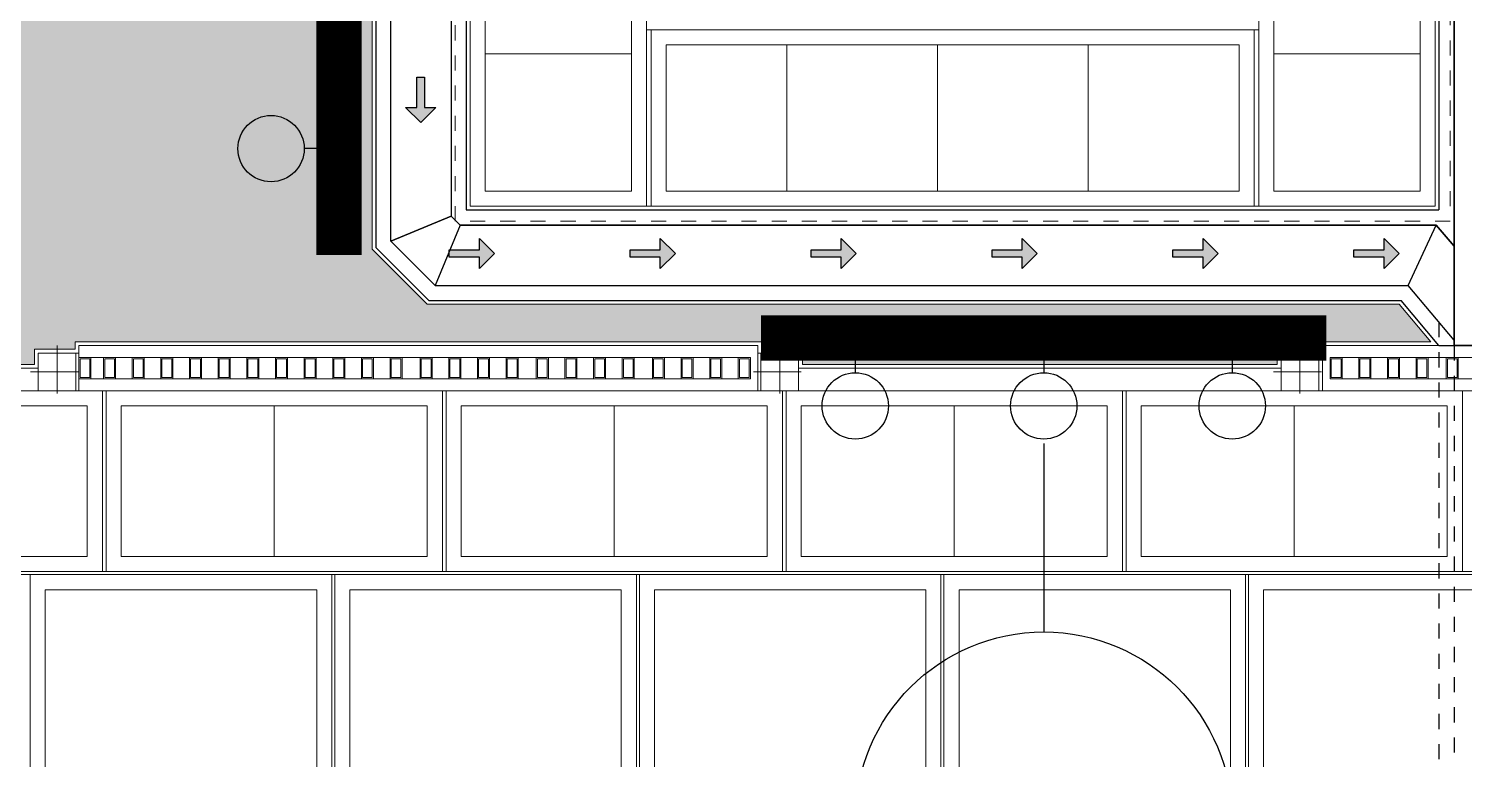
# Model space of a CAD drawing. Header units: metres. Extents: x 349703 to 349913, y 9282546 to 9282694.
# Drawn here: x 349735.55 to 349745.07, y 9282595.74 to 9282600.59 of the extents above; entities that cross this region are included whole.
import ezdxf

# ---------------------------------------------------------------- set-up
doc = ezdxf.new("R2010")
doc.units = ezdxf.units.M
doc.header["$LTSCALE"] = 0.25
for name, pattern in [('01 nivel$0$HIDDEN2', [0.1875, 0.125, -0.0625]), ('DASHDOT', [3.556, 2.54, -0.508, 0, -0.508]), ('EJE', [20, 15, -2.5, 0, -2.5])]:
    doc.linetypes.add(name, pattern=pattern)
for name, color, linetype, lineweight in [('.', 7, 'Continuous', 0), ('0_ CUNETAS', 160, 'Continuous', 5), ('AREA-VERDE', 3, 'CONTINUOUS', 9), ('ARQ-FONDO', 253, 'CONTINUOUS', 9), ('CUNETAS-RED', 5, 'CONTINUOUS', 18), ('LLORAD-SIMB', 1, 'CONTINUOUS', 25), ('LLORAD-TEXTO', 1, 'CONTINUOUS', 25), ('LLORAD-TRAMO', 1, 'CONTINUOUS', 70)]:
    doc.layers.add(name, color=color, linetype=linetype, lineweight=lineweight)

# ---------------------------------------------------------------- blocks, each defined once
blk = doc.blocks.new('55')
at = {"layer": 'ARQ-FONDO', "lineweight": 0, "elevation": 0.0001}
for points in [[(349944.1715, 9282594.9901), (349944.1715, 9282596.99), (349955.1888, 9282596.99), (349955.1888, 9282595.8151), (349958.5438, 9282595.8151), (349958.5438, 9282596.9901), (349978.4122, 9282596.9901), (349978.4122, 9282594.9901)], [(349944.1915, 9282595.0101), (349944.1915, 9282596.97), (349955.1688, 9282596.97), (349955.1688, 9282595.7951), (349958.5638, 9282595.7951), (349958.5638, 9282596.9701), (349978.4122, 9282596.97), (349978.4122, 9282595.0101)]]:
    blk.add_lwpolyline(points, close=True, dxfattribs=at)
at = {"layer": 'ARQ-FONDO', "elevation": 0.0001}
for points in [[(349962.6038, 9282596.97), (349964.6038, 9282596.97), (349964.6038, 9282595.0101), (349962.6038, 9282595.0101)], [(349964.6238, 9282596.97), (349966.6238, 9282596.97), (349966.6238, 9282595.0101), (349964.6238, 9282595.0101)], [(349966.6438, 9282596.97), (349968.6438, 9282596.97), (349968.6438, 9282595.0101), (349966.6438, 9282595.0101)], [(349968.6638, 9282596.97), (349970.6638, 9282596.97), (349970.6638, 9282595.0101), (349968.6638, 9282595.0101)], [(349970.6838, 9282596.9701), (349972.6838, 9282596.9701), (349972.6838, 9282595.0101), (349970.6838, 9282595.0101)], [(349962.7038, 9282596.87), (349964.5038, 9282596.87), (349964.5038, 9282595.1101), (349962.7038, 9282595.1101)], [(349964.7238, 9282596.87), (349966.5238, 9282596.87), (349966.5238, 9282595.1101), (349964.7238, 9282595.1101)], [(349966.7438, 9282596.87), (349968.5438, 9282596.87), (349968.5438, 9282595.1101), (349966.7438, 9282595.1101)], [(349968.7638, 9282596.87), (349970.5638, 9282596.87), (349970.5638, 9282595.1101), (349968.7638, 9282595.1101)], [(349970.7838, 9282596.8701), (349972.5838, 9282596.8701), (349972.5838, 9282595.1101), (349970.7838, 9282595.1101)]]:
    blk.add_lwpolyline(points, close=True, dxfattribs=at)
blk = doc.blocks.new('vereda 2')
at = {"layer": 'ARQ-FONDO'}
blk.add_line((374619.345, 9249445.5694), (374619.345, 9249444.5694), dxfattribs=at)
for points in [[(374618.23, 9249444.4694), (374620.46, 9249444.4694), (374620.46, 9249445.6694), (374618.23, 9249445.6694)], [(374618.33, 9249444.5694), (374620.36, 9249444.5694), (374620.36, 9249445.5694), (374618.33, 9249445.5694)]]:
    blk.add_lwpolyline(points, close=True, dxfattribs=at)
blk = doc.blocks.new('584')
at = {"layer": 'ARQ-FONDO', "linetype": '01 nivel$0$HIDDEN2'}
blk.add_lwpolyline([(350045.89, 9282569.2111), (350061.29, 9282569.2111), (350061.29, 9282562.6111), (350045.89, 9282562.6111)], close=True, dxfattribs=at)
at = {"layer": 'ARQ-FONDO'}
for points in [[(350045.99, 9282569.1111), (350061.19, 9282569.1111), (350061.19, 9282562.7111), (350045.99, 9282562.7111)], [(350058.18, 9282569.0111), (350061.09, 9282569.0111), (350061.09, 9282568.0411), (350058.18, 9282568.0411)], [(350047.16, 9282567.9411), (350060.02, 9282567.9411), (350060.02, 9282563.8811), (350047.16, 9282563.8811)], [(350061.09, 9282567.8111), (350060.12, 9282567.8111), (350060.12, 9282564.0111), (350061.09, 9282564.0111)], [(350058.18, 9282563.7811), (350061.09, 9282563.7811), (350061.09, 9282562.8111), (350058.18, 9282562.8111)]]:
    blk.add_lwpolyline(points, close=True, dxfattribs=at)
for points in [[(350058.08, 9282569.1111), (350061.19, 9282569.1111), (350061.19, 9282567.9411), (350058.08, 9282567.9411), (350058.08, 9282569.1111)], [(350060.18, 9282568.0411), (350060.18, 9282569.0111)], [(350061.19, 9282567.9111), (350060.02, 9282567.9111), (350060.02, 9282563.9111), (350061.19, 9282563.9111), (350061.19, 9282567.9111)], [(350061.09, 9282566.8111), (350060.12, 9282566.8111)], [(350061.09, 9282565.8111), (350060.12, 9282565.8111)], [(350061.09, 9282564.8111), (350060.12, 9282564.8111)], [(350058.08, 9282563.8811), (350061.19, 9282563.8811), (350061.19, 9282562.7111), (350058.08, 9282562.7111), (350058.08, 9282563.8811)], [(350060.18, 9282562.8111), (350060.18, 9282563.7811)]]:
    blk.add_lwpolyline(points, dxfattribs=at)
blk = doc.blocks.new('CP.01')
at = {"layer": 'ARQ-FONDO'}
for p, q in [((347640.9498, 9281812.6279), (347641.0598, 9281812.6279)), ((347641.1398, 9281812.6279), (347641.2498, 9281812.6279)), ((347641.3298, 9281812.6279), (347641.4398, 9281812.6279)), ((347641.5198, 9281812.6279), (347641.6398, 9281812.6279)), ((347641.7198, 9281812.6279), (347641.8298, 9281812.6279)), ((347641.9098, 9281812.6279), (347642.0198, 9281812.6279)), ((347642.0998, 9281812.6279), (347642.2098, 9281812.6279)), ((347642.2898, 9281812.6279), (347642.4098, 9281812.6279)), ((347642.4898, 9281812.6279), (347642.5998, 9281812.6279)), ((347642.6798, 9281812.6279), (347642.7898, 9281812.6279)), ((347642.8698, 9281812.6279), (347642.9798, 9281812.6279)), ((347643.0598, 9281812.6279), (347643.1798, 9281812.6279)), ((347643.2598, 9281812.6279), (347643.3698, 9281812.6279)), ((347643.4498, 9281812.6279), (347643.5598, 9281812.6279)), ((347643.6398, 9281812.6279), (347643.7498, 9281812.6279)), ((347643.6947, 9281812.6279), (347643.7498, 9281812.6279)), ((347640.9498, 9281812.4879), (347641.0598, 9281812.4879)), ((347641.1398, 9281812.4879), (347641.2498, 9281812.4879)), ((347641.3298, 9281812.4879), (347641.4398, 9281812.4879)), ((347641.5198, 9281812.4879), (347641.6398, 9281812.4879)), ((347641.7198, 9281812.4879), (347641.8298, 9281812.4879)), ((347641.9098, 9281812.4879), (347642.0198, 9281812.4879)), ((347642.0998, 9281812.4879), (347642.2098, 9281812.4879)), ((347642.2898, 9281812.4879), (347642.4098, 9281812.4879)), ((347642.4898, 9281812.4879), (347642.5998, 9281812.4879)), ((347642.6798, 9281812.4879), (347642.7898, 9281812.4879)), ((347642.8698, 9281812.4879), (347642.9798, 9281812.4879)), ((347643.0598, 9281812.4879), (347643.1798, 9281812.4879)), ((347643.2598, 9281812.4879), (347643.3698, 9281812.4879)), ((347643.4498, 9281812.4879), (347643.5598, 9281812.4879)), ((347643.6398, 9281812.4879), (347643.7498, 9281812.4879)), ((347643.6947, 9281812.4879), (347643.7498, 9281812.4879))]:
    blk.add_line(p, q, dxfattribs=at)
blk.add_lwpolyline([(347643.8798, 9281812.4079), (347640.8198, 9281812.4079), (347640.8198, 9281812.7079), (347643.8798, 9281812.7079)], close=True, dxfattribs=at)
at = {"layer": 'ARQ-FONDO', "linetype": 'EJE'}
for points in [[(347640.8698, 9281812.4879), (347640.8698, 9281812.6279), (347640.9498, 9281812.6279), (347640.9498, 9281812.4879)], [(347640.8773, 9281812.4954), (347640.8773, 9281812.6204), (347640.9423, 9281812.6204), (347640.9423, 9281812.4954)], [(347641.0598, 9281812.4879), (347641.0598, 9281812.6279), (347641.1398, 9281812.6279), (347641.1398, 9281812.4879)], [(347641.0673, 9281812.4954), (347641.0673, 9281812.6204), (347641.1323, 9281812.6204), (347641.1323, 9281812.4954)], [(347641.2498, 9281812.4879), (347641.2498, 9281812.6279), (347641.3298, 9281812.6279), (347641.3298, 9281812.4879)], [(347641.2573, 9281812.4954), (347641.2573, 9281812.6204), (347641.3223, 9281812.6204), (347641.3223, 9281812.4954)], [(347641.4398, 9281812.4879), (347641.4398, 9281812.6279), (347641.5198, 9281812.6279), (347641.5198, 9281812.4879)], [(347641.4473, 9281812.4954), (347641.4473, 9281812.6204), (347641.5123, 9281812.6204), (347641.5123, 9281812.4954)], [(347641.6398, 9281812.4879), (347641.6398, 9281812.6279), (347641.7198, 9281812.6279), (347641.7198, 9281812.4879)], [(347641.6473, 9281812.4954), (347641.6473, 9281812.6204), (347641.7123, 9281812.6204), (347641.7123, 9281812.4954)], [(347641.8298, 9281812.4879), (347641.8298, 9281812.6279), (347641.9098, 9281812.6279), (347641.9098, 9281812.4879)], [(347641.8373, 9281812.4954), (347641.8373, 9281812.6204), (347641.9023, 9281812.6204), (347641.9023, 9281812.4954)], [(347642.0198, 9281812.4879), (347642.0198, 9281812.6279), (347642.0998, 9281812.6279), (347642.0998, 9281812.4879)], [(347642.0273, 9281812.4954), (347642.0273, 9281812.6204), (347642.0923, 9281812.6204), (347642.0923, 9281812.4954)], [(347642.2098, 9281812.4879), (347642.2098, 9281812.6279), (347642.2898, 9281812.6279), (347642.2898, 9281812.4879)], [(347642.2173, 9281812.4954), (347642.2173, 9281812.6204), (347642.2823, 9281812.6204), (347642.2823, 9281812.4954)], [(347642.4098, 9281812.4879), (347642.4098, 9281812.6279), (347642.4898, 9281812.6279), (347642.4898, 9281812.4879)], [(347642.4173, 9281812.4954), (347642.4173, 9281812.6204), (347642.4823, 9281812.6204), (347642.4823, 9281812.4954)], [(347642.5998, 9281812.4879), (347642.5998, 9281812.6279), (347642.6798, 9281812.6279), (347642.6798, 9281812.4879)], [(347642.6073, 9281812.4954), (347642.6073, 9281812.6204), (347642.6723, 9281812.6204), (347642.6723, 9281812.4954)], [(347642.7898, 9281812.4879), (347642.7898, 9281812.6279), (347642.8698, 9281812.6279), (347642.8698, 9281812.4879)], [(347642.7973, 9281812.4954), (347642.7973, 9281812.6204), (347642.8623, 9281812.6204), (347642.8623, 9281812.4954)], [(347642.9798, 9281812.4879), (347642.9798, 9281812.6279), (347643.0598, 9281812.6279), (347643.0598, 9281812.4879)], [(347642.9873, 9281812.4954), (347642.9873, 9281812.6204), (347643.0523, 9281812.6204), (347643.0523, 9281812.4954)], [(347643.1798, 9281812.4879), (347643.1798, 9281812.6279), (347643.2598, 9281812.6279), (347643.2598, 9281812.4879)], [(347643.1873, 9281812.4954), (347643.1873, 9281812.6204), (347643.2523, 9281812.6204), (347643.2523, 9281812.4954)], [(347643.3698, 9281812.4879), (347643.3698, 9281812.6279), (347643.4498, 9281812.6279), (347643.4498, 9281812.4879)], [(347643.3773, 9281812.4954), (347643.3773, 9281812.6204), (347643.4423, 9281812.6204), (347643.4423, 9281812.4954)], [(347643.5598, 9281812.4879), (347643.5598, 9281812.6279), (347643.6398, 9281812.6279), (347643.6398, 9281812.4879)], [(347643.5673, 9281812.4954), (347643.5673, 9281812.6204), (347643.6323, 9281812.6204), (347643.6323, 9281812.4954)], [(347643.7498, 9281812.4879), (347643.7498, 9281812.6279), (347643.8298, 9281812.6279), (347643.8298, 9281812.4879)], [(347643.7498, 9281812.4879), (347643.7498, 9281812.6279), (347643.8298, 9281812.6279), (347643.8298, 9281812.4879)], [(347643.7573, 9281812.4954), (347643.7573, 9281812.6204), (347643.8223, 9281812.6204), (347643.8223, 9281812.4954)]]:
    blk.add_lwpolyline(points, close=True, dxfattribs=at)
blk = doc.blocks.new('CP.2.1')
at = {"layer": 'ARQ-FONDO', "linetype": 'DASHDOT', "ltscale": 0.5}
for p, q in [((347518.4944, 9281810.2139), (347518.4944, 9281810.5639)), ((347521.9444, 9281810.2139), (347521.9444, 9281810.5639)), ((347518.6694, 9281810.3889), (347518.3194, 9281810.3889)), ((347522.1194, 9281810.3889), (347521.7694, 9281810.3889))]:
    blk.add_line(p, q, dxfattribs=at)
at = {"layer": 'ARQ-FONDO'}
for points in [[(347518.6194, 9281810.5139), (347518.3694, 9281810.5139), (347518.3694, 9281810.2639), (347518.6194, 9281810.2639)], [(347518.3694, 9281810.5139), (347518.3694, 9281810.2639), (347518.6194, 9281810.2639), (347518.6194, 9281810.3639), (347521.8194, 9281810.3639), (347521.8194, 9281810.2639), (347522.0694, 9281810.2639), (347522.0694, 9281810.5139)], [(347522.0694, 9281810.5139), (347521.8194, 9281810.5139), (347521.8194, 9281810.2639), (347522.0694, 9281810.2639)]]:
    blk.add_lwpolyline(points, close=True, dxfattribs=at)
blk = doc.blocks.new('CERCO PERIMETRICO')
at = {"layer": 'ARQ-FONDO', "linetype": 'DASHDOT', "ltscale": 0.5}
for p, q in [((350059.0349, 9282598.4901), (350059.0349, 9282598.1401)), ((350058.8599, 9282598.3151), (350059.2099, 9282598.3151))]:
    blk.add_line(p, q, dxfattribs=at)
at = {"layer": 'ARQ-FONDO'}
for p, q in [((350059.3436, 9282598.4101), (350059.2336, 9282598.4101)), ((350059.5336, 9282598.4101), (350059.4236, 9282598.4101)), ((350059.6687, 9282598.4101), (350059.6136, 9282598.4101)), ((350059.7236, 9282598.4101), (350059.6136, 9282598.4101)), ((350059.9136, 9282598.4101), (350059.8036, 9282598.4101)), ((350060.1036, 9282598.4101), (350059.9936, 9282598.4101)), ((350060.2387, 9282598.4101), (350060.1836, 9282598.4101)), ((350060.2936, 9282598.4101), (350060.1836, 9282598.4101)), ((350060.4836, 9282598.4101), (350060.3736, 9282598.4101)), ((350060.6736, 9282598.4101), (350060.5636, 9282598.4101)), ((350060.8087, 9282598.4101), (350060.7536, 9282598.4101)), ((350060.8636, 9282598.4101), (350060.7536, 9282598.4101)), ((350061.0536, 9282598.4101), (350060.9436, 9282598.4101)), ((350061.2436, 9282598.4101), (350061.1336, 9282598.4101)), ((350061.4436, 9282598.4101), (350061.3236, 9282598.4101)), ((350061.6336, 9282598.4101), (350061.5236, 9282598.4101)), ((350061.8236, 9282598.4101), (350061.7136, 9282598.4101)), ((350062.0136, 9282598.4101), (350061.9036, 9282598.4101)), ((350062.2136, 9282598.4101), (350062.0936, 9282598.4101)), ((350062.4036, 9282598.4101), (350062.2936, 9282598.4101)), ((350062.5936, 9282598.4101), (350062.4836, 9282598.4101)), ((350062.7836, 9282598.4101), (350062.6736, 9282598.4101)), ((350062.9836, 9282598.4101), (350062.8636, 9282598.4101)), ((350063.1736, 9282598.4101), (350063.0636, 9282598.4101)), ((350063.3636, 9282598.4101), (350063.2536, 9282598.4101)), ((350063.5536, 9282598.4101), (350063.4436, 9282598.4101)), ((350059.3436, 9282598.2701), (350059.2336, 9282598.2701)), ((350059.5336, 9282598.2701), (350059.4236, 9282598.2701)), ((350059.6687, 9282598.2701), (350059.6136, 9282598.2701)), ((350059.7236, 9282598.2701), (350059.6136, 9282598.2701)), ((350059.9136, 9282598.2701), (350059.8036, 9282598.2701)), ((350060.1036, 9282598.2701), (350059.9936, 9282598.2701)), ((350060.2387, 9282598.2701), (350060.1836, 9282598.2701)), ((350060.2936, 9282598.2701), (350060.1836, 9282598.2701)), ((350060.4836, 9282598.2701), (350060.3736, 9282598.2701)), ((350060.6736, 9282598.2701), (350060.5636, 9282598.2701)), ((350060.8087, 9282598.2701), (350060.7536, 9282598.2701)), ((350060.8636, 9282598.2701), (350060.7536, 9282598.2701)), ((350061.0536, 9282598.2701), (350060.9436, 9282598.2701)), ((350061.2436, 9282598.2701), (350061.1336, 9282598.2701)), ((350061.4436, 9282598.2701), (350061.3236, 9282598.2701)), ((350061.6336, 9282598.2701), (350061.5236, 9282598.2701)), ((350061.8236, 9282598.2701), (350061.7136, 9282598.2701)), ((350062.0136, 9282598.2701), (350061.9036, 9282598.2701)), ((350062.2136, 9282598.2701), (350062.0936, 9282598.2701)), ((350062.4036, 9282598.2701), (350062.2936, 9282598.2701)), ((350062.5936, 9282598.2701), (350062.4836, 9282598.2701)), ((350062.7836, 9282598.2701), (350062.6736, 9282598.2701)), ((350062.9836, 9282598.2701), (350062.8636, 9282598.2701)), ((350063.1736, 9282598.2701), (350063.0636, 9282598.2701)), ((350063.3636, 9282598.2701), (350063.2536, 9282598.2701)), ((350063.5536, 9282598.2701), (350063.4436, 9282598.2701))]:
    blk.add_line(p, q, dxfattribs=at)
for points in [[(350059.1599, 9282598.1901), (350059.1599, 9282598.4401), (350058.9099, 9282598.4401), (350058.9099, 9282598.3401), (350054.7552, 9282598.3401), (350054.7552, 9282598.4401), (350054.5052, 9282598.4401), (350054.5052, 9282598.1901)], [(350058.9099, 9282598.1901), (350059.1599, 9282598.1901), (350059.1599, 9282598.4401), (350058.9099, 9282598.4401)], [(350059.1799, 9282598.4901), (350063.6836, 9282598.4901), (350063.6836, 9282598.1901), (350059.1799, 9282598.1901)]]:
    blk.add_lwpolyline(points, close=True, dxfattribs=at)
at = {"layer": 'ARQ-FONDO', "linetype": 'EJE'}
for points in [[(350059.2599, 9282598.4101), (350059.2599, 9282598.2701), (350059.1799, 9282598.2701), (350059.1799, 9282598.4101)], [(350059.2524, 9282598.4026), (350059.2524, 9282598.2776), (350059.1874, 9282598.2776), (350059.1874, 9282598.4026)], [(350059.4236, 9282598.4101), (350059.4236, 9282598.2701), (350059.3436, 9282598.2701), (350059.3436, 9282598.4101)], [(350059.4161, 9282598.4026), (350059.4161, 9282598.2776), (350059.3511, 9282598.2776), (350059.3511, 9282598.4026)], [(350059.6136, 9282598.4101), (350059.6136, 9282598.2701), (350059.5336, 9282598.2701), (350059.5336, 9282598.4101)], [(350059.6136, 9282598.4101), (350059.6136, 9282598.2701), (350059.5336, 9282598.2701), (350059.5336, 9282598.4101)], [(350059.6061, 9282598.4026), (350059.6061, 9282598.2776), (350059.5411, 9282598.2776), (350059.5411, 9282598.4026)], [(350059.8036, 9282598.4101), (350059.8036, 9282598.2701), (350059.7236, 9282598.2701), (350059.7236, 9282598.4101)], [(350059.7961, 9282598.4026), (350059.7961, 9282598.2776), (350059.7311, 9282598.2776), (350059.7311, 9282598.4026)], [(350059.9936, 9282598.4101), (350059.9936, 9282598.2701), (350059.9136, 9282598.2701), (350059.9136, 9282598.4101)], [(350059.9861, 9282598.4026), (350059.9861, 9282598.2776), (350059.9211, 9282598.2776), (350059.9211, 9282598.4026)], [(350060.1836, 9282598.4101), (350060.1836, 9282598.2701), (350060.1036, 9282598.2701), (350060.1036, 9282598.4101)], [(350060.1836, 9282598.4101), (350060.1836, 9282598.2701), (350060.1036, 9282598.2701), (350060.1036, 9282598.4101)], [(350060.1761, 9282598.4026), (350060.1761, 9282598.2776), (350060.1111, 9282598.2776), (350060.1111, 9282598.4026)], [(350060.3736, 9282598.4101), (350060.3736, 9282598.2701), (350060.2936, 9282598.2701), (350060.2936, 9282598.4101)], [(350060.3661, 9282598.4026), (350060.3661, 9282598.2776), (350060.3011, 9282598.2776), (350060.3011, 9282598.4026)], [(350060.5636, 9282598.4101), (350060.5636, 9282598.2701), (350060.4836, 9282598.2701), (350060.4836, 9282598.4101)], [(350060.5561, 9282598.4026), (350060.5561, 9282598.2776), (350060.4911, 9282598.2776), (350060.4911, 9282598.4026)], [(350060.7536, 9282598.4101), (350060.7536, 9282598.2701), (350060.6736, 9282598.2701), (350060.6736, 9282598.4101)], [(350060.7536, 9282598.4101), (350060.7536, 9282598.2701), (350060.6736, 9282598.2701), (350060.6736, 9282598.4101)], [(350060.7461, 9282598.4026), (350060.7461, 9282598.2776), (350060.6811, 9282598.2776), (350060.6811, 9282598.4026)], [(350060.9436, 9282598.4101), (350060.9436, 9282598.2701), (350060.8636, 9282598.2701), (350060.8636, 9282598.4101)], [(350060.9361, 9282598.4026), (350060.9361, 9282598.2776), (350060.8711, 9282598.2776), (350060.8711, 9282598.4026)], [(350061.1336, 9282598.4101), (350061.1336, 9282598.2701), (350061.0536, 9282598.2701), (350061.0536, 9282598.4101)], [(350061.1261, 9282598.4026), (350061.1261, 9282598.2776), (350061.0611, 9282598.2776), (350061.0611, 9282598.4026)], [(350061.3236, 9282598.4101), (350061.3236, 9282598.2701), (350061.2436, 9282598.2701), (350061.2436, 9282598.4101)], [(350061.3161, 9282598.4026), (350061.3161, 9282598.2776), (350061.2511, 9282598.2776), (350061.2511, 9282598.4026)], [(350061.5236, 9282598.4101), (350061.5236, 9282598.2701), (350061.4436, 9282598.2701), (350061.4436, 9282598.4101)], [(350061.5161, 9282598.4026), (350061.5161, 9282598.2776), (350061.4511, 9282598.2776), (350061.4511, 9282598.4026)], [(350061.7136, 9282598.4101), (350061.7136, 9282598.2701), (350061.6336, 9282598.2701), (350061.6336, 9282598.4101)], [(350061.7061, 9282598.4026), (350061.7061, 9282598.2776), (350061.6411, 9282598.2776), (350061.6411, 9282598.4026)], [(350061.9036, 9282598.4101), (350061.9036, 9282598.2701), (350061.8236, 9282598.2701), (350061.8236, 9282598.4101)], [(350061.8961, 9282598.4026), (350061.8961, 9282598.2776), (350061.8311, 9282598.2776), (350061.8311, 9282598.4026)], [(350062.0936, 9282598.4101), (350062.0936, 9282598.2701), (350062.0136, 9282598.2701), (350062.0136, 9282598.4101)], [(350062.0861, 9282598.4026), (350062.0861, 9282598.2776), (350062.0211, 9282598.2776), (350062.0211, 9282598.4026)], [(350062.2936, 9282598.4101), (350062.2936, 9282598.2701), (350062.2136, 9282598.2701), (350062.2136, 9282598.4101)], [(350062.2861, 9282598.4026), (350062.2861, 9282598.2776), (350062.2211, 9282598.2776), (350062.2211, 9282598.4026)], [(350062.4836, 9282598.4101), (350062.4836, 9282598.2701), (350062.4036, 9282598.2701), (350062.4036, 9282598.4101)], [(350062.4761, 9282598.4026), (350062.4761, 9282598.2776), (350062.4111, 9282598.2776), (350062.4111, 9282598.4026)], [(350062.6736, 9282598.4101), (350062.6736, 9282598.2701), (350062.5936, 9282598.2701), (350062.5936, 9282598.4101)], [(350062.6661, 9282598.4026), (350062.6661, 9282598.2776), (350062.6011, 9282598.2776), (350062.6011, 9282598.4026)], [(350062.8636, 9282598.4101), (350062.8636, 9282598.2701), (350062.7836, 9282598.2701), (350062.7836, 9282598.4101)], [(350062.8561, 9282598.4026), (350062.8561, 9282598.2776), (350062.7911, 9282598.2776), (350062.7911, 9282598.4026)], [(350063.0636, 9282598.4101), (350063.0636, 9282598.2701), (350062.9836, 9282598.2701), (350062.9836, 9282598.4101)], [(350063.0561, 9282598.4026), (350063.0561, 9282598.2776), (350062.9911, 9282598.2776), (350062.9911, 9282598.4026)], [(350063.2536, 9282598.4101), (350063.2536, 9282598.2701), (350063.1736, 9282598.2701), (350063.1736, 9282598.4101)], [(350063.2461, 9282598.4026), (350063.2461, 9282598.2776), (350063.1811, 9282598.2776), (350063.1811, 9282598.4026)], [(350063.4436, 9282598.4101), (350063.4436, 9282598.2701), (350063.3636, 9282598.2701), (350063.3636, 9282598.4101)], [(350063.4361, 9282598.4026), (350063.4361, 9282598.2776), (350063.3711, 9282598.2776), (350063.3711, 9282598.4026)], [(350063.6336, 9282598.4101), (350063.6336, 9282598.2701), (350063.5536, 9282598.2701), (350063.5536, 9282598.4101)], [(350063.6261, 9282598.4026), (350063.6261, 9282598.2776), (350063.5611, 9282598.2776), (350063.5611, 9282598.4026)]]:
    blk.add_lwpolyline(points, close=True, dxfattribs=at)
at = {"layer": 'ARQ-FONDO'}
for name, p, rotation in [('CP.2.1', (697585.7416, 18564408.7052), 180.0000001941535), ('CP.01', (697711.2854, 18564410.8988), 180.0000001419629)]:
    blk.add_blockref(name, p, dxfattribs=dict(at, rotation=rotation))
blk = doc.blocks.new('*U2197')
at = {"layer": '.', "lineweight": 30}
h = blk.add_hatch(color=1, dxfattribs=at)
h.dxf.hatch_style = 1
h.paths.add_polyline_path([(-0.025, -0.05), (-0.1, -0.05), (0, -0.15), (0.1, -0.05), (0.025, -0.05), (0.025, 0.15), (-0.025, 0.15)])
at = {"layer": '0_ CUNETAS', "color": 1, "lineweight": 30}
blk.add_lwpolyline([(-0.1, -0.05), (-0.025, -0.05), (-0.025, 0.15), (0.025, 0.15), (0.025, -0.05), (0.1, -0.05), (0, -0.15)], close=True, dxfattribs=at)
blk = doc.blocks.new('*U2198')
at = {"layer": '0_ CUNETAS', "color": 0, "linetype": 'ByBlock', "lineweight": -2, "transparency": 16777216}
blk.add_blockref('*U2197', (0, 0), dxfattribs=at)
blk = doc.blocks.new('*U2176')
at = {"layer": '.', "lineweight": 30}
h = blk.add_hatch(color=1, dxfattribs=at)
h.dxf.hatch_style = 1
h.paths.add_polyline_path([(-0.025, -0.05), (-0.1, -0.05), (0, -0.15), (0.1, -0.05), (0.025, -0.05), (0.025, 0.15), (-0.025, 0.15)])
at = {"layer": '0_ CUNETAS', "color": 1, "lineweight": 30}
blk.add_lwpolyline([(-0.1, -0.05), (-0.025, -0.05), (-0.025, 0.15), (0.025, 0.15), (0.025, -0.05), (0.1, -0.05), (0, -0.15)], close=True, dxfattribs=at)
blk = doc.blocks.new('*U2177')
at = {"layer": '0_ CUNETAS', "color": 0, "linetype": 'ByBlock', "lineweight": -2, "transparency": 16777216}
for p in [(0, 6), (0, 4.8), (0, 3.6), (0, 2.4), (0, 1.2), (0, 0)]:
    blk.add_blockref('*U2176', p, dxfattribs=at)
blk = doc.blocks.new('drenaje')
at = {"layer": 'CUNETAS-RED', "lineweight": 30}
for p, q in [((26.75, -57.4973), (26.75, -76.1481)), ((26.85, -57.4559), (26.85, -76.389)), ((19.6992, -60.9227), (19.6992, -76.3967)), ((20.2992, -60.9227), (20.2992, -76.1481)), ((20.2992, -76.1481), (26.75, -76.1481)), ((20.1992, -76.1896), (20.2578, -76.2481)), ((20.2578, -76.2481), (26.7318, -76.2481)), ((26.85, -76.389, -129.5376), (26.7318, -76.2481, -183.6316)), ((19.7992, -76.3552), (20.0921, -76.6481)), ((19.6992, -76.3967), (20.0507, -76.7481)), ((20.0921, -76.6481), (26.5453, -76.6481)), ((26.85, -77.0113, 10.7057), (26.5453, -76.6481, -128.7595)), ((20.0507, -76.7481), (26.4986, -76.7481)), ((26.75, -77.0477), (26.4986, -76.7481, -115.0415)), ((26.75, -77.0477), (27.35, -77.0477))]:
    blk.add_line(p, q, dxfattribs=at)
at = {"layer": 'CUNETAS-RED', "linetype": '01 nivel$0$HIDDEN2', "lineweight": 30}
for p, q in [((26.85, -77.0113), (26.85, -77.0477)), ((26.85, -77.0477), (26.85, -105.7693))]:
    blk.add_line(p, q, dxfattribs=at)
at = {"layer": 'CUNETAS-RED', "lineweight": 30, "flags": 128}
for points in [[(26.85, -18.9818), (27.25, -18.9818), (27.25, -77.0477), (26.85, -77.0477), (26.85, -18.9818)], [(20.1992, -76.1896), (20.2578, -76.2481), (20.0921, -76.6481), (19.7992, -76.3552), (20.1992, -76.1896), (20.2578, -76.2481)], [(20.2578, -76.2481), (20.0921, -76.6481), (26.5453, -76.6481), (26.7318, -76.2481), (20.2578, -76.2481)], [(26.7318, -76.2481), (26.85, -76.389), (26.85, -77.0113), (26.5453, -76.6481), (26.7318, -76.2481)]]:
    blk.add_lwpolyline(points, dxfattribs=at)
at = {"layer": 'CUNETAS-RED', "lineweight": 30}
blk.add_lwpolyline([(20.1992, -76.1896), (19.7992, -76.3552), (19.7992, -61.0227), (20.1992, -61.0227)], close=True, dxfattribs=at)
at = {"layer": 'CUNETAS-RED', "linetype": '01 nivel$0$HIDDEN2', "lineweight": 30, "elevation": 0.0013, "flags": 128}
blk.add_lwpolyline([(26.75, -76.8922), (26.75, -105.4737), (26.75, -105.8231)], dxfattribs=at)
at = {"layer": 'CUNETAS-RED', "lineweight": 0}
blk.add_blockref('*U2198', (19.9967, -75.417), dxfattribs=at)
at = {"layer": 'CUNETAS-RED', "lineweight": 0, "rotation": 90}
blk.add_blockref('*U2177', (26.3359, -76.4371), dxfattribs=at)

msp = doc.modelspace()

# ---------------------------------------------------------------- hatches: boundary and pattern name
at = {"layer": 'AREA-VERDE', "lineweight": 0, "true_color": 0xc4e4b2, "transparency": 33554610}
h = msp.add_hatch(color=3, dxfattribs=at)
h.dxf.hatch_style = 1
h.paths.add_polyline_path([(349737.8297, 9282607.5142), (349731.2363, 9282607.5142), (349731.2363, 9282598.4655), (349731.4863, 9282598.4655), (349731.4863, 9282598.3655), (349735.5902, 9282598.3655), (349735.5902, 9282598.4655), (349735.8602, 9282598.4654), (349735.8602, 9282598.5155), (349740.4147, 9282598.5155), (349740.4147, 9282598.4655), (349740.6847, 9282598.4655), (349740.6847, 9282598.3655), (349743.8339, 9282598.3655), (349743.8339, 9282598.4655), (349744.1089, 9282598.4659), (349744.1089, 9282598.5155), (349744.8514, 9282598.5155), (349744.6427, 9282598.7643), (349738.1961, 9282598.7643), (349737.8297, 9282599.1306)])

# ---------------------------------------------------------------- linework, layer by layer
at = {"layer": 'ARQ-FONDO', "lineweight": 0}
msp.add_lwpolyline([(349731.2109, 9282607.5396), (349737.8551, 9282607.5396), (349737.8551, 9282599.1412), (349738.2066, 9282598.7897), (349744.6546, 9282598.7897), (349744.9059, 9282598.4901), (349744.1343, 9282598.4901), (349744.1343, 9282598.4405), (349743.8593, 9282598.4401), (349743.8593, 9282598.3401), (349740.6593, 9282598.3401), (349740.6593, 9282598.4401), (349740.3893, 9282598.4401), (349740.3893, 9282598.4901), (349735.8856, 9282598.4901), (349735.8856, 9282598.44), (349735.6156, 9282598.4401), (349735.6156, 9282598.3401), (349731.4609, 9282598.3401), (349731.4609, 9282598.4401), (349731.2109, 9282598.4401), (349731.2109, 9282607.5396)], dxfattribs=at)
msp.add_lwpolyline([(349731.2363, 9282607.5142), (349737.8297, 9282607.5142), (349737.8297, 9282599.1306), (349738.1961, 9282598.7643), (349744.6427, 9282598.7643), (349744.8514, 9282598.5155), (349744.1089, 9282598.5155), (349744.1089, 9282598.4659), (349743.8339, 9282598.4655), (349743.8339, 9282598.3655), (349740.6847, 9282598.3655), (349740.6847, 9282598.4655), (349740.4147, 9282598.4655), (349740.4147, 9282598.5155), (349735.8602, 9282598.5155), (349735.8602, 9282598.4654), (349735.5902, 9282598.4655), (349735.5902, 9282598.3655), (349731.4863, 9282598.3655), (349731.4863, 9282598.4655), (349731.2363, 9282598.4655)], close=True, dxfattribs=at)
at = {"layer": 'LLORAD-SIMB'}
for p, q in [((349737.61, 9282599.7967), (349737.38, 9282599.7967)), ((349741.035, 9282598.54), (349741.035, 9282598.31)), ((349742.285, 9282598.54), (349742.285, 9282598.31)), ((349743.535, 9282598.54), (349743.535, 9282598.31))]:
    msp.add_line(p, q, dxfattribs=at)
for centre in [(349737.16, 9282599.7967), (349741.035, 9282598.09), (349742.285, 9282598.09), (349743.535, 9282598.09)]:
    msp.add_circle(centre, 0.22, dxfattribs=at)
at = {"layer": 'LLORAD-TEXTO'}
msp.add_line((349742.285, 9282597.84), (349742.285, 9282596.59), dxfattribs=at)
msp.add_circle((349742.285, 9282595.34), 1.25, dxfattribs=at)
at = {"layer": 'LLORAD-TRAMO', "const_width": 0.3}
for points in [[(349737.61, 9282600.8359), (349737.61, 9282600.5865), (349737.61, 9282600.3371), (349737.61, 9282600.0876), (349737.61, 9282599.8382), (349737.61, 9282599.5888), (349737.61, 9282599.3394), (349737.61, 9282599.09)], [(349740.41, 9282598.54), (349740.66, 9282598.54), (349740.91, 9282598.54), (349741.16, 9282598.54), (349741.41, 9282598.54), (349741.66, 9282598.54), (349741.91, 9282598.54), (349742.16, 9282598.54), (349742.41, 9282598.54), (349742.66, 9282598.54), (349742.91, 9282598.54), (349743.16, 9282598.54), (349743.41, 9282598.54), (349743.66, 9282598.54), (349743.91, 9282598.54), (349744.16, 9282598.54)]]:
    msp.add_lwpolyline(points, dxfattribs=at)

# ---------------------------------------------------------------- block references
at = {"layer": 'ARQ-FONDO'}
for name, p in [('CERCO PERIMETRICO', (-323.2944, 0, -210.1358)), ('55', (-227.041, 0, -0.0001))]:
    msp.add_blockref(name, p, dxfattribs=at)
at = {"layer": 'ARQ-FONDO', "rotation": 270}
msp.add_blockref('584', (-8932824.2307, 9632660.6051), dxfattribs=at)
at = {"layer": 'ARQ-FONDO', "lineweight": 30}
for p in [(-24884.4185, 33152.5207, 1511.458), (-24882.1635, 33152.5207, 2267.187), (-24879.9085, 33152.5207, 3022.916), (-24877.6535, 33152.5207, 3778.645), (-24875.3985, 33152.5207, 4534.374)]:
    msp.add_blockref('vereda 2', p, dxfattribs=at)
at = {"layer": 'CUNETAS-RED', "lineweight": 30}
msp.add_blockref('drenaje', (349718.1559, 9282675.5378), dxfattribs=at)

doc.saveas('drawing.dxf')
